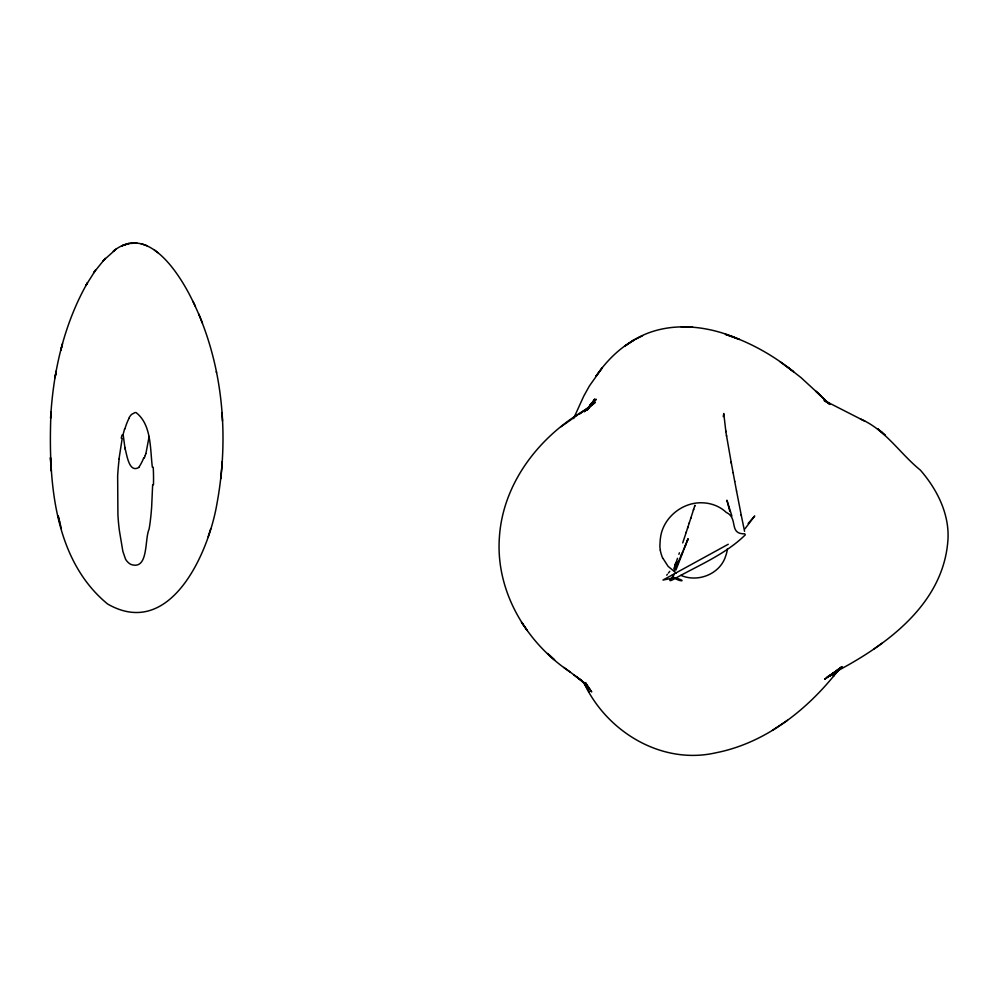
<?xml version="1.0" encoding="UTF-8"?>
<svg xmlns="http://www.w3.org/2000/svg" width="998" height="998" viewBox="0 0 998 998"><rect width="100%" height="100%" fill="white"/><g stroke="black" fill="none" stroke-linecap="round" stroke-linejoin="round"><path stroke-width="1.5" d="M152.657 484.754L151.646 506.996A301.571 301.221 -25.9 0 1 150.76 517.076L150.174 522.016A165.955 165.73 -31.1 0 1 149.076 529.202C144.436 539.269 148.864 570.769 130.738 564.357A13.66 13.66 0 0 1 125.511 559.092L122.866 551.37L119.423 530.849A202.332 202.07 43.3 0 1 117.914 514.606L117.652 475.946A262.062 259.555 -74 0 1 119.161 459.043M51.01 411.65L50.611 418.212C53.193 371.219 64.072 323.913 87.475 282.771L85.728 285.74M50.998 412.199C48.253 478.054 52.719 558.955 107.597 603.99C170.147 640.03 208.57 553.092 216.903 503.953C229.989 433.594 222.542 357.82 189.146 293.911C175.723 268.687 146.032 224.687 113.323 251.172L115.98 249.226L102.944 260.952M222.329 461.35L220.82 478.691M118.999 459.03L122.193 438.471M149.139 436.45L145.908 453.579M727.193 549.998L727.342 548.875M56.175 371.069L55.052 377.681L56 372.129M723.276 416.615L723.775 413.496L725.87 431.685M122.891 435.328L124.6 428.878M62.163 344.934L60.841 350.186L62.525 343.611M210.765 528.616L208.158 536.812M693.398 510.09L693.697 509.167M694.596 506.373L694.882 505.45M690.666 518.586L694.882 505.475M689.131 523.364L690.816 518.112M687.56 528.192L689.281 522.89M686.137 532.558L687.871 527.218M686.3 532.071L682.732 542.875M678.89 554.314L679.401 552.805M677.517 558.319L675.409 564.406M675.783 563.346L673.812 568.96M145.321 455.412L144.261 458.082M683.281 551.158L675.933 570.008M683.655 550.172L685.713 544.846M685.539 545.295L688.121 538.683L681.285 555.162L682.046 553.391M687.385 540.554L687.759 539.619M573.588 418.536L583.718 396.194L589.431 385.914L602.368 367.651L595.931 376.283C605.836 361.75 618.486 348.913 633.817 340.118L624.998 345.982L633.817 340.118M681.222 555.3L677.891 562.972L678.677 561.2M677.829 563.121L674.361 570.856M128.667 418.499L129.59 416.89A13.099 13.074 -34.5 0 1 131.599 414.42L134.892 412.611A3.58 3.58 0 0 1 136.202 412.673C151.858 424.973 150.024 449.499 152.37 467.264M86.339 284.717L95.596 270.109L93.575 272.916M587.473 409.791L591.153 403.379L587.523 409.517M587.697 409.467L594.783 398.988L587.286 409.405M94.086 272.217L105.289 258.345M587.56 409.33L589.219 406.984M744.932 528.84L754.713 515.978L748.163 523.476M677.28 561.6L674.685 564.98M669.745 571.343L668.435 573.027M666.739 575.172L667.413 574.312M589.356 692.375L583.668 682.17C606.098 731.459 661.487 765.241 715.803 752.804C763.395 743.51 804.014 712.435 834.141 675.496M587.236 409.567L596.255 399.262L584.616 411.525M833.43 676.37L838.944 669.521M840.304 667.787L834.977 674.211L838.906 669.483M839.069 669.109L836.062 672.577L838.881 669.346M586.774 409.691L589.793 406.373M138.859 467.426C129.378 473.227 127.058 455.986 125.311 449.399M839.081 668.747L832.631 674.997L839.143 668.71M584.491 411.663L595.195 402.444L579.289 414.033L587.785 408.444C540.841 434.579 503.241 481.772 499.437 536.612C495.208 590.754 525.921 642.625 570.332 672.103M838.994 668.71L834.528 672.777L841.439 666.701M836.811 670.606L829.7 676.232L837.072 670.506M842.524 666.851L827.093 677.155L840.441 668.984L832.095 673.687C884.153 646.841 942.075 605.961 947.751 542.301C950.358 515.542 937.509 489.793 920.331 470.083C899.884 453.566 885.326 429.539 860.463 419.01M834.889 672.141L824.635 679.214L837.072 670.407M561.101 426.695L577.73 414.906M882.319 643.061L874.161 648.837M832.17 674.049L839.069 669.246M787.459 720.319L772.502 730.287M728.266 544.259L662.959 580.05L673.313 578.017M642.537 335.777L633.144 340.455C665.267 320.558 706.16 324.5 739.331 339.445L725.384 334.318L733.231 336.95L732.22 336.588C754.463 344.834 775.259 356.872 793.66 371.83L780.087 361.775M128.68 243.562L122.18 245.72L128.68 243.562L136.851 243.038M685.389 326.82L681.098 326.82M692.6 327.07L683.979 326.82L689.705 327.02M675.696 577.967C690.666 582.458 674.76 581.472 672.452 575.384L672.552 574.836C678.203 572.74 663.495 584.317 673.413 579.414C697.702 565.654 725.434 554.514 745.269 534.866L744.733 533.805C728.353 534.242 738.695 517.999 726.27 512.436C719.82 506.248 710.963 502.967 702.081 502.792C683.131 502.156 664.893 516.303 660.963 534.866A53.455 53.218 -53.2 0 0 660.14 541.19L659.878 546.143A24.077 24.002 -31.9 0 0 660.189 549.224L660.389 550.185M141.03 243.662L147.193 245.782M680.935 575.372C698.039 582.882 720.481 573.962 725.82 555.574A27.844 27.819 -36.5 0 0 727.218 550.01M864.954 421.256L824.049 400.385L828.727 403.317L825.433 400.423L828.752 403.529L815.877 391.216L828.228 403.18M676.207 573.052L668.099 566.353L662.934 558.319M828.727 403.317L825.708 401.296L830.062 404.452L827.567 402.406M573.688 674.885L581.722 680.574L563.845 667.413M576.245 676.731L586.55 684.84L578.977 678.752M787.235 366.79L800.995 377.593L820.967 395.981M154.441 250.024L157.921 252.719M881.558 431.86L877.616 428.803L885.164 435.278L881.608 431.922M581.784 681.01L589.618 689.144L585.801 684.241L591.702 691.913L585.689 682.981M554.09 659.453L547.615 653.478L554.751 660.102M823.637 398.626L827.305 402.269M585.477 682.657L589.107 688.757M195.371 306.361L192.976 301.371M198.764 313.971L202.457 323.115M731.908 516.103L726.906 500.21L729.825 511.325M61.352 528.528L58.158 515.916L59.643 522.154M125.062 448.289L125.112 448.514A19.112 13.573 80.8 0 1 125.237 449.424M744.558 531.323L741.152 514.731M741.314 515.529L736.524 490.916M734.703 481.273L736.549 491.091M733.118 472.765L731.122 461.987L731.384 463.396M733.081 472.603L734.728 481.448M731.185 462.311L726.457 435.303M216.317 371.655L216.516 372.728M124.887 447.416L123.191 434.941M725.733 430.824L726.594 436.188M222.504 421.031L221.943 412.561M662.747 558.393A42.627 42.54 0 0 1 660.264 550.21M153.23 467.226A221.806 220.533 68.3 0 1 153.467 484.779M124.9 428.965A58.62 58.084 -49.2 0 1 128.867 418.599M121.257 438.272A83.832 75.187 -80.6 0 1 121.968 435.091M124.95 448.327A10.778 8.583 82.4 0 1 124.775 447.441M145.82 453.554A39.384 37.625 -85.7 0 1 145.234 455.375M143.724 457.895A48.004 46.756 -44.1 0 1 138.784 467.388M527.218 630.437L521.53 622.265L527.218 630.437M51.272 470.757L50.424 457.533L51.235 470.831"/></g></svg>
